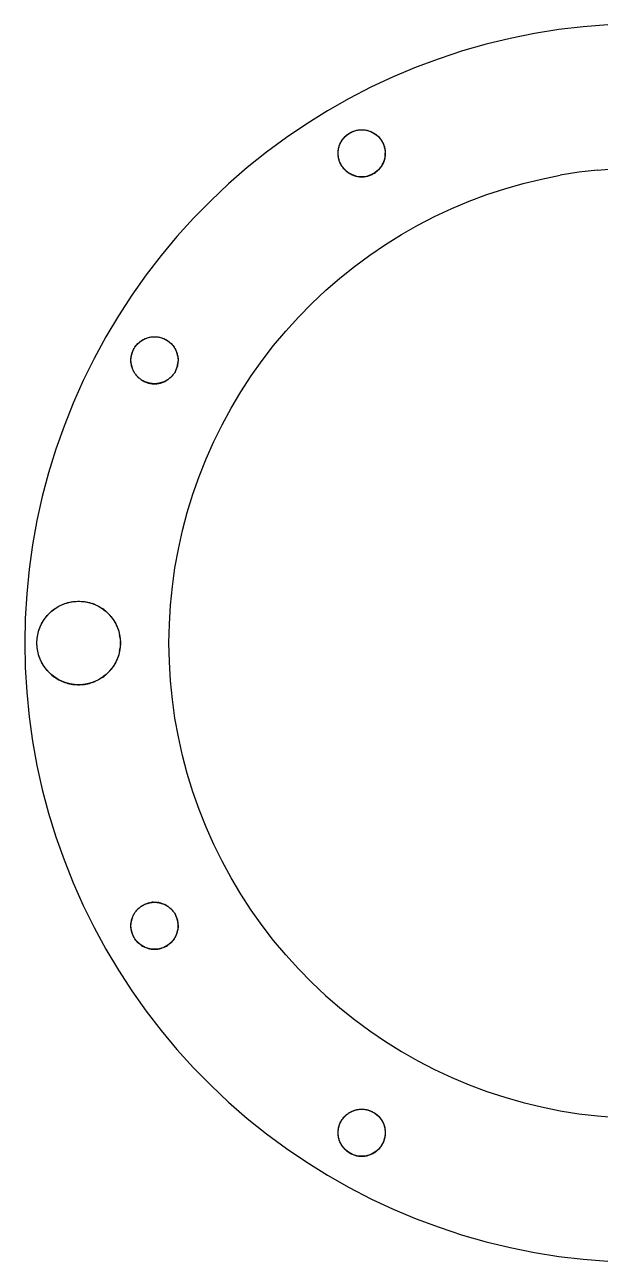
# Model space of a CAD drawing. Header units: millimetres. Extents: x -65 to 206, y -204 to 46.
# Drawn here: x -46 to -3.3, y -45.9 to 45.9 of the extents above; entities that cross this region are included whole.
import ezdxf

# ---------------------------------------------------------------- set-up
doc = ezdxf.new("R2010")
doc.units = ezdxf.units.MM
doc.layers.add('TOP_XY', color=7, linetype='Continuous')

msp = doc.modelspace()

# ---------------------------------------------------------------- linework, layer by layer
for centre, radius in [((-21, 36.373), 1.75), ((-36.373, 21), 1.75), ((-42, 0), 3.1), ((-36.373, -21), 1.75), ((-21, -36.373), 1.75)]:
    msp.add_circle(centre, radius)
at = {"layer": 'TOP_XY'}
for p, q in [((-2.742, 45.918), (-4.566, 45.773)), ((-8.188, 45.265), (-9.981, 44.904)), ((-6.382, 45.555), (-8.188, 45.265)), ((-4.566, 45.773), (-6.382, 45.555)), ((-11.758, 44.472), (-13.517, 43.969)), ((-9.981, 44.904), (-11.758, 44.472)), ((-15.254, 43.397), (-16.968, 42.756)), ((-13.517, 43.969), (-15.254, 43.397)), ((-16.968, 42.756), (-18.654, 42.048)), ((-18.654, 42.048), (-20.311, 41.273)), ((-21.936, 40.433), (-23.526, 39.529)), ((-20.311, 41.273), (-21.936, 40.433)), ((-23.526, 39.529), (-25.079, 38.562)), ((-25.079, 38.562), (-26.592, 37.535)), ((-22.225, 37.623), (-22.174, 37.67)), ((-22.174, 37.67), (-22.122, 37.716)), ((-22.122, 37.716), (-22.068, 37.76)), ((-22.068, 37.76), (-22.012, 37.801)), ((-22.012, 37.801), (-21.954, 37.84)), ((-21.954, 37.84), (-21.895, 37.877)), ((-21.895, 37.877), (-21.835, 37.911)), ((-21.835, 37.911), (-21.773, 37.943)), ((-21.773, 37.943), (-21.71, 37.973)), ((-21.71, 37.973), (-21.646, 38)), ((-21.646, 38), (-21.58, 38.024)), ((-21.58, 38.024), (-21.514, 38.046)), ((-21.514, 38.046), (-21.447, 38.065)), ((-21.447, 38.065), (-21.38, 38.081)), ((-21.38, 38.081), (-21.311, 38.095)), ((-21.311, 38.095), (-21.243, 38.106)), ((-21.243, 38.106), (-21.174, 38.114)), ((-21.174, 38.114), (-21.104, 38.12)), ((-21.104, 38.12), (-21.035, 38.123)), ((-21.035, 38.123), (-20.965, 38.123)), ((-20.965, 38.123), (-20.896, 38.12)), ((-20.896, 38.12), (-20.826, 38.114)), ((-20.826, 38.114), (-20.757, 38.106)), ((-20.757, 38.106), (-20.689, 38.095)), ((-20.689, 38.095), (-20.62, 38.081)), ((-20.62, 38.081), (-20.553, 38.065)), ((-20.553, 38.065), (-20.486, 38.046)), ((-20.486, 38.046), (-20.42, 38.024)), ((-20.42, 38.024), (-20.354, 38)), ((-20.354, 38), (-20.29, 37.973)), ((-20.29, 37.973), (-20.227, 37.943)), ((-20.227, 37.943), (-20.165, 37.911)), ((-20.165, 37.911), (-20.105, 37.877)), ((-20.105, 37.877), (-20.046, 37.84)), ((-20.046, 37.84), (-19.988, 37.801)), ((-19.988, 37.801), (-19.932, 37.76)), ((-19.932, 37.76), (-19.878, 37.716)), ((-19.878, 37.716), (-19.826, 37.67)), ((-19.826, 37.67), (-19.775, 37.623)), ((-26.592, 37.535), (-28.063, 36.448)), ((-22.716, 36.719), (-22.7, 36.787)), ((-22.7, 36.787), (-22.683, 36.854)), ((-22.683, 36.854), (-22.662, 36.92)), ((-22.662, 36.92), (-22.639, 36.986)), ((-22.639, 36.986), (-22.613, 37.051)), ((-22.613, 37.051), (-22.585, 37.114)), ((-22.585, 37.114), (-22.554, 37.177)), ((-22.554, 37.177), (-22.521, 37.238)), ((-22.521, 37.238), (-22.486, 37.298)), ((-22.486, 37.298), (-22.448, 37.356)), ((-22.448, 37.356), (-22.408, 37.413)), ((-22.408, 37.413), (-22.365, 37.468)), ((-22.365, 37.468), (-22.32, 37.521)), ((-22.32, 37.521), (-22.274, 37.573)), ((-22.274, 37.573), (-22.225, 37.623)), ((-19.775, 37.623), (-19.726, 37.573)), ((-19.726, 37.573), (-19.68, 37.521)), ((-19.68, 37.521), (-19.635, 37.468)), ((-19.635, 37.468), (-19.592, 37.413)), ((-19.592, 37.413), (-19.552, 37.356)), ((-19.552, 37.356), (-19.514, 37.298)), ((-19.514, 37.298), (-19.479, 37.238)), ((-19.479, 37.238), (-19.446, 37.177)), ((-19.446, 37.177), (-19.415, 37.114)), ((-19.415, 37.114), (-19.387, 37.051)), ((-19.361, 36.986), (-19.387, 37.051)), ((-19.338, 36.92), (-19.361, 36.986)), ((-19.338, 36.92), (-19.317, 36.854)), ((-19.3, 36.787), (-19.317, 36.854)), ((-19.284, 36.719), (-19.3, 36.787)), ((-28.063, 36.448), (-29.49, 35.303)), ((-22.75, 36.373), (-22.749, 36.443)), ((-22.749, 36.303), (-22.75, 36.373)), ((-22.749, 36.443), (-22.744, 36.512)), ((-22.744, 36.234), (-22.749, 36.303)), ((-22.744, 36.512), (-22.738, 36.581)), ((-22.738, 36.165), (-22.744, 36.234)), ((-22.738, 36.581), (-22.728, 36.65)), ((-22.728, 36.096), (-22.738, 36.165)), ((-22.728, 36.65), (-22.716, 36.719)), ((-22.716, 36.027), (-22.728, 36.096)), ((-22.7, 35.959), (-22.716, 36.027)), ((-22.683, 35.892), (-22.7, 35.959)), ((-22.662, 35.826), (-22.683, 35.892)), ((-22.639, 35.76), (-22.662, 35.826)), ((-19.361, 35.76), (-19.338, 35.826)), ((-19.338, 35.826), (-19.317, 35.892)), ((-19.3, 35.959), (-19.317, 35.892)), ((-19.284, 36.027), (-19.3, 35.959)), ((-19.284, 36.719), (-19.272, 36.65)), ((-19.272, 36.096), (-19.284, 36.027)), ((-19.272, 36.65), (-19.262, 36.581)), ((-19.262, 36.165), (-19.272, 36.096)), ((-19.262, 36.581), (-19.256, 36.512)), ((-19.256, 36.234), (-19.262, 36.165)), ((-19.256, 36.512), (-19.251, 36.443)), ((-19.256, 36.234), (-19.251, 36.303)), ((-19.251, 36.443), (-19.25, 36.373)), ((-19.251, 36.303), (-19.25, 36.373)), ((-29.49, 35.303), (-30.871, 34.103)), ((-22.613, 35.695), (-22.639, 35.76)), ((-22.585, 35.632), (-22.613, 35.695)), ((-22.554, 35.569), (-22.585, 35.632)), ((-22.521, 35.508), (-22.554, 35.569)), ((-22.486, 35.448), (-22.521, 35.508)), ((-22.448, 35.39), (-22.486, 35.448)), ((-22.408, 35.333), (-22.448, 35.39)), ((-22.365, 35.278), (-22.408, 35.333)), ((-22.32, 35.225), (-22.365, 35.278)), ((-22.274, 35.173), (-22.32, 35.225)), ((-22.225, 35.123), (-22.274, 35.173)), ((-22.225, 35.123), (-22.174, 35.076)), ((-22.174, 35.076), (-22.122, 35.03)), ((-22.122, 35.03), (-22.068, 34.986)), ((-22.068, 34.986), (-22.012, 34.945)), ((-22.012, 34.945), (-21.954, 34.906)), ((-21.954, 34.906), (-21.895, 34.869)), ((-20.105, 34.869), (-20.046, 34.906)), ((-20.046, 34.906), (-19.988, 34.945)), ((-19.988, 34.945), (-19.932, 34.986)), ((-19.932, 34.986), (-19.878, 35.03)), ((-19.878, 35.03), (-19.826, 35.076)), ((-19.826, 35.076), (-19.775, 35.123)), ((-19.775, 35.123), (-19.726, 35.173)), ((-19.726, 35.173), (-19.68, 35.225)), ((-19.68, 35.225), (-19.635, 35.278)), ((-19.635, 35.278), (-19.592, 35.333)), ((-19.592, 35.333), (-19.552, 35.39)), ((-19.514, 35.448), (-19.552, 35.39)), ((-19.514, 35.448), (-19.479, 35.508)), ((-19.479, 35.508), (-19.446, 35.569)), ((-19.446, 35.569), (-19.415, 35.632)), ((-19.415, 35.632), (-19.387, 35.695)), ((-19.387, 35.695), (-19.361, 35.76)), ((-4.897, 34.959), (-6.283, 34.736)), ((-3.504, 35.126), (-4.897, 34.959)), ((-3.504, 35.126), (-2.104, 35.237)), ((-30.871, 34.103), (-32.202, 32.849)), ((-21.895, 34.869), (-21.835, 34.835)), ((-21.835, 34.835), (-21.773, 34.803)), ((-21.773, 34.803), (-21.71, 34.773)), ((-21.71, 34.773), (-21.646, 34.746)), ((-21.646, 34.746), (-21.58, 34.722)), ((-21.58, 34.722), (-21.514, 34.7)), ((-21.514, 34.7), (-21.447, 34.681)), ((-21.447, 34.681), (-21.38, 34.665)), ((-21.38, 34.665), (-21.311, 34.651)), ((-21.311, 34.651), (-21.243, 34.64)), ((-21.243, 34.64), (-21.174, 34.632)), ((-21.174, 34.632), (-21.104, 34.626)), ((-21.104, 34.626), (-21.035, 34.623)), ((-21.035, 34.623), (-20.965, 34.623)), ((-20.965, 34.623), (-20.896, 34.626)), ((-20.896, 34.626), (-20.826, 34.632)), ((-20.826, 34.632), (-20.757, 34.64)), ((-20.757, 34.64), (-20.689, 34.651)), ((-20.689, 34.651), (-20.62, 34.665)), ((-20.62, 34.665), (-20.553, 34.681)), ((-20.553, 34.681), (-20.486, 34.7)), ((-20.486, 34.7), (-20.42, 34.722)), ((-20.42, 34.722), (-20.354, 34.746)), ((-20.354, 34.746), (-20.29, 34.773)), ((-20.29, 34.773), (-20.227, 34.803)), ((-20.227, 34.803), (-20.165, 34.835)), ((-20.165, 34.835), (-20.105, 34.869)), ((-10.373, 33.742), (-9.023, 34.127)), ((-9.023, 34.127), (-7.659, 34.459)), ((-7.659, 34.459), (-6.283, 34.736)), ((-13.021, 32.811), (-11.706, 33.302)), ((-11.706, 33.302), (-10.373, 33.742)), ((-32.202, 32.849), (-33.482, 31.542)), ((-15.587, 31.673), (-14.315, 32.267)), ((-14.315, 32.267), (-13.021, 32.811)), ((-33.482, 31.542), (-34.71, 30.186)), ((-16.833, 31.028), (-15.587, 31.673)), ((-19.245, 29.592), (-18.054, 30.334)), ((-18.054, 30.334), (-16.833, 31.028)), ((-34.71, 30.186), (-35.883, 28.783)), ((-20.407, 28.804), (-19.245, 29.592)), ((-35.883, 28.783), (-36.999, 27.333)), ((-21.536, 27.97), (-20.407, 28.804)), ((-22.631, 27.091), (-21.536, 27.97)), ((-36.999, 27.333), (-38.056, 25.841)), ((-23.69, 26.17), (-22.631, 27.091)), ((-38.056, 25.841), (-39.053, 24.307)), ((-24.711, 25.208), (-23.69, 26.17)), ((-25.694, 24.205), (-24.711, 25.208)), ((-39.053, 24.307), (-39.989, 22.735)), ((-26.636, 23.165), (-25.694, 24.205)), ((-27.536, 22.087), (-26.636, 23.165)), ((-39.989, 22.735), (-40.861, 21.128)), ((-37.781, 22.04), (-37.738, 22.095)), ((-37.738, 22.095), (-37.694, 22.148)), ((-37.694, 22.148), (-37.647, 22.2)), ((-37.647, 22.2), (-37.598, 22.25)), ((-37.598, 22.25), (-37.547, 22.297)), ((-37.547, 22.297), (-37.495, 22.343)), ((-37.495, 22.343), (-37.441, 22.387)), ((-37.441, 22.387), (-37.385, 22.428)), ((-37.385, 22.428), (-37.327, 22.467)), ((-37.327, 22.467), (-37.268, 22.504)), ((-37.268, 22.504), (-37.208, 22.538)), ((-37.208, 22.538), (-37.146, 22.57)), ((-37.146, 22.57), (-37.083, 22.6)), ((-37.083, 22.6), (-37.019, 22.627)), ((-37.019, 22.627), (-36.953, 22.651)), ((-36.953, 22.651), (-36.887, 22.673)), ((-36.887, 22.673), (-36.82, 22.692)), ((-36.82, 22.692), (-36.753, 22.708)), ((-36.753, 22.708), (-36.685, 22.722)), ((-36.685, 22.722), (-36.616, 22.733)), ((-36.616, 22.733), (-36.547, 22.741)), ((-36.547, 22.741), (-36.477, 22.747)), ((-36.477, 22.747), (-36.408, 22.75)), ((-36.408, 22.75), (-36.338, 22.75)), ((-36.338, 22.75), (-36.269, 22.747)), ((-36.269, 22.747), (-36.199, 22.741)), ((-36.199, 22.741), (-36.13, 22.733)), ((-36.13, 22.733), (-36.062, 22.722)), ((-36.062, 22.722), (-35.993, 22.708)), ((-35.993, 22.708), (-35.926, 22.692)), ((-35.926, 22.692), (-35.859, 22.673)), ((-35.859, 22.673), (-35.793, 22.651)), ((-35.793, 22.651), (-35.728, 22.627)), ((-35.728, 22.627), (-35.663, 22.6)), ((-35.663, 22.6), (-35.6, 22.57)), ((-35.6, 22.57), (-35.539, 22.538)), ((-35.539, 22.538), (-35.478, 22.504)), ((-35.478, 22.504), (-35.419, 22.467)), ((-35.419, 22.467), (-35.361, 22.428)), ((-35.361, 22.428), (-35.305, 22.387)), ((-35.305, 22.387), (-35.251, 22.343)), ((-35.251, 22.343), (-35.199, 22.297)), ((-35.199, 22.297), (-35.148, 22.25)), ((-35.148, 22.25), (-35.099, 22.2)), ((-35.099, 22.2), (-35.053, 22.148)), ((-35.053, 22.148), (-35.008, 22.095)), ((-35.008, 22.095), (-34.966, 22.04)), ((-28.392, 20.975), (-27.536, 22.087)), ((-40.861, 21.128), (-41.669, 19.486)), ((-38.122, 21.07), (-38.118, 21.139)), ((-38.118, 21.139), (-38.111, 21.208)), ((-38.111, 21.208), (-38.101, 21.277)), ((-38.101, 21.277), (-38.089, 21.346)), ((-38.089, 21.346), (-38.073, 21.414)), ((-38.073, 21.414), (-38.056, 21.481)), ((-38.056, 21.481), (-38.035, 21.547)), ((-38.035, 21.547), (-38.012, 21.613)), ((-38.012, 21.613), (-37.987, 21.678)), ((-37.987, 21.678), (-37.958, 21.741)), ((-37.958, 21.741), (-37.928, 21.804)), ((-37.928, 21.804), (-37.894, 21.865)), ((-37.894, 21.865), (-37.859, 21.925)), ((-37.859, 21.925), (-37.821, 21.983)), ((-37.821, 21.983), (-37.781, 22.04)), ((-34.966, 22.04), (-34.925, 21.983)), ((-34.887, 21.925), (-34.925, 21.983)), ((-34.852, 21.865), (-34.887, 21.925)), ((-34.852, 21.865), (-34.819, 21.804)), ((-34.819, 21.804), (-34.788, 21.741)), ((-34.788, 21.741), (-34.76, 21.678)), ((-34.76, 21.678), (-34.734, 21.613)), ((-34.734, 21.613), (-34.711, 21.547)), ((-34.711, 21.547), (-34.69, 21.481)), ((-34.673, 21.414), (-34.69, 21.481)), ((-34.658, 21.346), (-34.673, 21.414)), ((-34.658, 21.346), (-34.645, 21.277)), ((-34.645, 21.277), (-34.636, 21.208)), ((-34.636, 21.208), (-34.629, 21.139)), ((-34.629, 21.139), (-34.624, 21.07)), ((-38.123, 21), (-38.122, 21.07)), ((-38.122, 20.93), (-38.123, 21)), ((-38.118, 20.861), (-38.122, 20.93)), ((-38.111, 20.792), (-38.118, 20.861)), ((-38.101, 20.723), (-38.111, 20.792)), ((-38.089, 20.654), (-38.101, 20.723)), ((-38.073, 20.586), (-38.089, 20.654)), ((-38.056, 20.519), (-38.073, 20.586)), ((-38.035, 20.453), (-38.056, 20.519)), ((-38.012, 20.387), (-38.035, 20.453)), ((-37.987, 20.322), (-38.012, 20.387)), ((-37.958, 20.259), (-37.987, 20.322)), ((-37.928, 20.196), (-37.958, 20.259)), ((-34.788, 20.259), (-34.819, 20.196)), ((-34.788, 20.259), (-34.76, 20.322)), ((-34.76, 20.322), (-34.734, 20.387)), ((-34.711, 20.453), (-34.734, 20.387)), ((-34.69, 20.519), (-34.711, 20.453)), ((-34.673, 20.586), (-34.69, 20.519)), ((-34.658, 20.654), (-34.673, 20.586)), ((-34.658, 20.654), (-34.645, 20.723)), ((-34.645, 20.723), (-34.636, 20.792)), ((-34.636, 20.792), (-34.629, 20.861)), ((-34.629, 20.861), (-34.624, 20.93)), ((-34.624, 21.07), (-34.623, 21)), ((-34.623, 21), (-34.624, 20.93)), ((-29.204, 19.83), (-28.392, 20.975)), ((-41.669, 19.486), (-42.41, 17.814)), ((-37.894, 20.135), (-37.928, 20.196)), ((-37.859, 20.075), (-37.894, 20.135)), ((-37.821, 20.017), (-37.859, 20.075)), ((-37.781, 19.96), (-37.821, 20.017)), ((-37.738, 19.905), (-37.781, 19.96)), ((-37.694, 19.852), (-37.738, 19.905)), ((-37.647, 19.8), (-37.694, 19.852)), ((-37.647, 19.8), (-37.598, 19.75)), ((-37.598, 19.75), (-37.547, 19.703)), ((-37.547, 19.703), (-37.495, 19.657)), ((-37.495, 19.657), (-37.441, 19.613)), ((-37.441, 19.613), (-37.385, 19.572)), ((-37.385, 19.572), (-37.327, 19.533)), ((-37.327, 19.533), (-37.268, 19.496)), ((-37.268, 19.496), (-37.208, 19.462)), ((-37.208, 19.462), (-37.146, 19.43)), ((-37.146, 19.43), (-37.083, 19.4)), ((-37.083, 19.4), (-37.019, 19.373)), ((-37.019, 19.373), (-36.953, 19.349)), ((-36.953, 19.349), (-36.887, 19.327)), ((-36.887, 19.327), (-36.82, 19.308)), ((-36.82, 19.308), (-36.753, 19.292)), ((-36.753, 19.292), (-36.685, 19.278)), ((-36.062, 19.278), (-35.993, 19.292)), ((-35.993, 19.292), (-35.926, 19.308)), ((-35.926, 19.308), (-35.859, 19.327)), ((-35.859, 19.327), (-35.793, 19.349)), ((-35.793, 19.349), (-35.728, 19.373)), ((-35.728, 19.373), (-35.663, 19.4)), ((-35.663, 19.4), (-35.6, 19.43)), ((-35.6, 19.43), (-35.539, 19.462)), ((-35.539, 19.462), (-35.478, 19.496)), ((-35.419, 19.533), (-35.478, 19.496)), ((-35.361, 19.572), (-35.419, 19.533)), ((-35.305, 19.613), (-35.361, 19.572)), ((-35.251, 19.657), (-35.305, 19.613)), ((-35.199, 19.703), (-35.251, 19.657)), ((-35.148, 19.75), (-35.199, 19.703)), ((-35.148, 19.75), (-35.099, 19.8)), ((-35.099, 19.8), (-35.053, 19.852)), ((-35.008, 19.905), (-35.053, 19.852)), ((-34.966, 19.96), (-35.008, 19.905)), ((-34.925, 20.017), (-34.966, 19.96)), ((-34.887, 20.075), (-34.925, 20.017)), ((-34.852, 20.135), (-34.887, 20.075)), ((-34.819, 20.196), (-34.852, 20.135)), ((-29.969, 18.653), (-29.204, 19.83)), ((-36.685, 19.278), (-36.616, 19.267)), ((-36.616, 19.267), (-36.547, 19.259)), ((-36.547, 19.259), (-36.477, 19.253)), ((-36.477, 19.253), (-36.408, 19.25)), ((-36.408, 19.25), (-36.338, 19.25)), ((-36.338, 19.25), (-36.269, 19.253)), ((-36.269, 19.253), (-36.199, 19.259)), ((-36.199, 19.259), (-36.13, 19.267)), ((-36.13, 19.267), (-36.062, 19.278)), ((-30.687, 17.447), (-29.969, 18.653)), ((-42.41, 17.814), (-43.085, 16.114)), ((-31.356, 16.213), (-30.687, 17.447)), ((-43.085, 16.114), (-43.692, 14.389)), ((-31.976, 14.954), (-31.356, 16.213)), ((-32.545, 13.671), (-31.976, 14.954)), ((-43.692, 14.389), (-44.229, 12.64)), ((-33.063, 12.366), (-32.545, 13.671)), ((-44.229, 12.64), (-44.697, 10.872)), ((-33.529, 11.042), (-33.063, 12.366)), ((-33.941, 9.7), (-33.529, 11.042)), ((-44.697, 10.872), (-45.094, 9.086)), ((-34.3, 8.343), (-33.941, 9.7)), ((-45.094, 9.086), (-45.419, 7.286)), ((-34.604, 6.973), (-34.3, 8.343)), ((-45.419, 7.286), (-45.673, 5.475)), ((-34.854, 5.591), (-34.604, 6.973)), ((-35.049, 4.201), (-34.854, 5.591)), ((-45.673, 5.475), (-45.855, 3.655)), ((-35.188, 2.805), (-35.049, 4.201)), ((-45.855, 3.655), (-45.964, 1.829)), ((-43.478, 2.725), (-43.369, 2.781)), ((-43.369, 2.781), (-43.257, 2.834)), ((-43.257, 2.834), (-43.143, 2.881)), ((-43.143, 2.881), (-43.028, 2.925)), ((-43.028, 2.925), (-42.911, 2.963)), ((-42.911, 2.963), (-42.792, 2.997)), ((-42.792, 2.997), (-42.673, 3.026)), ((-42.673, 3.026), (-42.552, 3.05)), ((-42.552, 3.05), (-42.43, 3.07)), ((-42.43, 3.07), (-42.308, 3.085)), ((-42.308, 3.085), (-42.185, 3.094)), ((-42.185, 3.094), (-42.062, 3.099)), ((-42.062, 3.099), (-41.938, 3.099)), ((-41.938, 3.099), (-41.815, 3.094)), ((-41.815, 3.094), (-41.692, 3.085)), ((-41.692, 3.085), (-41.57, 3.07)), ((-41.57, 3.07), (-41.448, 3.05)), ((-41.448, 3.05), (-41.327, 3.026)), ((-41.327, 3.026), (-41.208, 2.997)), ((-41.208, 2.997), (-41.089, 2.963)), ((-41.089, 2.963), (-40.972, 2.925)), ((-40.857, 2.881), (-40.972, 2.925)), ((-40.743, 2.834), (-40.857, 2.881)), ((-40.743, 2.834), (-40.631, 2.781)), ((-40.631, 2.781), (-40.522, 2.725)), ((-35.272, 1.403), (-35.188, 2.805)), ((-44.565, 1.741), (-44.493, 1.842)), ((-44.493, 1.842), (-44.418, 1.94)), ((-44.418, 1.94), (-44.339, 2.034)), ((-44.339, 2.034), (-44.256, 2.126)), ((-44.256, 2.126), (-44.17, 2.214)), ((-44.17, 2.214), (-44.08, 2.298)), ((-44.08, 2.298), (-43.987, 2.379)), ((-43.987, 2.379), (-43.891, 2.456)), ((-43.891, 2.456), (-43.792, 2.53)), ((-43.792, 2.53), (-43.69, 2.599)), ((-43.69, 2.599), (-43.585, 2.664)), ((-43.585, 2.664), (-43.478, 2.725)), ((-40.522, 2.725), (-40.415, 2.664)), ((-40.415, 2.664), (-40.31, 2.599)), ((-40.208, 2.53), (-40.31, 2.599)), ((-40.109, 2.456), (-40.208, 2.53)), ((-40.109, 2.456), (-40.013, 2.379)), ((-40.013, 2.379), (-39.92, 2.298)), ((-39.92, 2.298), (-39.83, 2.214)), ((-39.83, 2.214), (-39.744, 2.126)), ((-39.661, 2.034), (-39.744, 2.126)), ((-39.582, 1.94), (-39.661, 2.034)), ((-39.582, 1.94), (-39.507, 1.842)), ((-39.507, 1.842), (-39.435, 1.741)), ((-45.964, 1.829), (-46, 0)), ((-44.981, 0.852), (-44.944, 0.97)), ((-44.944, 0.97), (-44.904, 1.086)), ((-44.904, 1.086), (-44.858, 1.201)), ((-44.858, 1.201), (-44.808, 1.313)), ((-44.808, 1.313), (-44.754, 1.424)), ((-44.754, 1.424), (-44.695, 1.532)), ((-44.695, 1.532), (-44.632, 1.638)), ((-44.632, 1.638), (-44.565, 1.741)), ((-39.435, 1.741), (-39.368, 1.638)), ((-39.368, 1.638), (-39.305, 1.532)), ((-39.305, 1.532), (-39.246, 1.424)), ((-39.192, 1.313), (-39.246, 1.424)), ((-39.142, 1.201), (-39.192, 1.313)), ((-39.142, 1.201), (-39.096, 1.086)), ((-39.096, 1.086), (-39.056, 0.97)), ((-39.056, 0.97), (-39.019, 0.852)), ((-35.3, 0), (-35.272, 1.403)), ((-45.1, 0), (-45.098, 0.123)), ((-45.098, -0.123), (-45.1, 0)), ((-45.098, 0.123), (-45.09, 0.246)), ((-45.09, 0.246), (-45.078, 0.369)), ((-45.078, 0.369), (-45.061, 0.491)), ((-45.061, 0.491), (-45.039, 0.612)), ((-45.039, 0.612), (-45.012, 0.733)), ((-45.012, 0.733), (-44.981, 0.852)), ((-39.019, 0.852), (-38.988, 0.733)), ((-38.988, 0.733), (-38.961, 0.612)), ((-38.939, 0.491), (-38.961, 0.612)), ((-38.922, 0.369), (-38.939, 0.491)), ((-38.922, 0.369), (-38.91, 0.246)), ((-38.91, 0.246), (-38.902, 0.123)), ((-38.9, 0), (-38.902, 0.123)), ((-38.902, -0.123), (-38.9, 0)), ((-46, 0), (-45.964, -1.829)), ((-45.09, -0.246), (-45.098, -0.123)), ((-45.078, -0.369), (-45.09, -0.246)), ((-45.061, -0.491), (-45.078, -0.369)), ((-45.039, -0.612), (-45.061, -0.491)), ((-45.012, -0.733), (-45.039, -0.612)), ((-44.981, -0.852), (-45.012, -0.733)), ((-44.944, -0.97), (-44.981, -0.852)), ((-39.019, -0.852), (-39.056, -0.97)), ((-38.988, -0.733), (-39.019, -0.852)), ((-38.961, -0.612), (-38.988, -0.733)), ((-38.961, -0.612), (-38.939, -0.491)), ((-38.939, -0.491), (-38.922, -0.369)), ((-38.91, -0.246), (-38.922, -0.369)), ((-38.902, -0.123), (-38.91, -0.246)), ((-35.272, -1.403), (-35.3, 0)), ((-45.964, -1.829), (-45.855, -3.655)), ((-44.904, -1.086), (-44.944, -0.97)), ((-44.858, -1.201), (-44.904, -1.086)), ((-44.808, -1.313), (-44.858, -1.201)), ((-44.754, -1.424), (-44.808, -1.313)), ((-44.695, -1.532), (-44.754, -1.424)), ((-44.632, -1.638), (-44.695, -1.532)), ((-44.565, -1.741), (-44.632, -1.638)), ((-44.493, -1.842), (-44.565, -1.741)), ((-39.435, -1.741), (-39.507, -1.842)), ((-39.368, -1.638), (-39.435, -1.741)), ((-39.305, -1.532), (-39.368, -1.638)), ((-39.246, -1.424), (-39.305, -1.532)), ((-39.246, -1.424), (-39.192, -1.313)), ((-39.192, -1.313), (-39.142, -1.201)), ((-39.096, -1.086), (-39.142, -1.201)), ((-39.056, -0.97), (-39.096, -1.086)), ((-35.188, -2.805), (-35.272, -1.403)), ((-44.418, -1.94), (-44.493, -1.842)), ((-44.339, -2.034), (-44.418, -1.94)), ((-44.256, -2.126), (-44.339, -2.034)), ((-44.256, -2.126), (-44.17, -2.214)), ((-44.17, -2.214), (-44.08, -2.298)), ((-44.08, -2.298), (-43.987, -2.379)), ((-43.987, -2.379), (-43.891, -2.456)), ((-43.891, -2.456), (-43.792, -2.53)), ((-43.792, -2.53), (-43.69, -2.599)), ((-43.69, -2.599), (-43.585, -2.664)), ((-43.585, -2.664), (-43.478, -2.725)), ((-43.478, -2.725), (-43.369, -2.781)), ((-40.522, -2.725), (-40.631, -2.781)), ((-40.415, -2.664), (-40.522, -2.725)), ((-40.31, -2.599), (-40.415, -2.664)), ((-40.31, -2.599), (-40.208, -2.53)), ((-40.208, -2.53), (-40.109, -2.456)), ((-40.013, -2.379), (-40.109, -2.456)), ((-39.92, -2.298), (-40.013, -2.379)), ((-39.83, -2.214), (-39.92, -2.298)), ((-39.744, -2.126), (-39.83, -2.214)), ((-39.744, -2.126), (-39.661, -2.034)), ((-39.661, -2.034), (-39.582, -1.94)), ((-39.507, -1.842), (-39.582, -1.94)), ((-45.855, -3.655), (-45.673, -5.475)), ((-43.369, -2.781), (-43.257, -2.834)), ((-43.257, -2.834), (-43.143, -2.881)), ((-43.143, -2.881), (-43.028, -2.925)), ((-43.028, -2.925), (-42.911, -2.963)), ((-42.911, -2.963), (-42.792, -2.997)), ((-42.792, -2.997), (-42.673, -3.026)), ((-42.673, -3.026), (-42.552, -3.05)), ((-42.552, -3.05), (-42.43, -3.07)), ((-42.43, -3.07), (-42.308, -3.085)), ((-42.308, -3.085), (-42.185, -3.094)), ((-42.185, -3.094), (-42.062, -3.099)), ((-42.062, -3.099), (-41.938, -3.099)), ((-41.938, -3.099), (-41.815, -3.094)), ((-41.815, -3.094), (-41.692, -3.085)), ((-41.692, -3.085), (-41.57, -3.07)), ((-41.57, -3.07), (-41.448, -3.05)), ((-41.448, -3.05), (-41.327, -3.026)), ((-41.327, -3.026), (-41.208, -2.997)), ((-41.208, -2.997), (-41.089, -2.963)), ((-40.972, -2.925), (-41.089, -2.963)), ((-40.972, -2.925), (-40.857, -2.881)), ((-40.857, -2.881), (-40.743, -2.834)), ((-40.631, -2.781), (-40.743, -2.834)), ((-35.049, -4.201), (-35.188, -2.805)), ((-34.854, -5.591), (-35.049, -4.201)), ((-45.673, -5.475), (-45.419, -7.286)), ((-34.604, -6.973), (-34.854, -5.591)), ((-45.419, -7.286), (-45.094, -9.086)), ((-34.3, -8.343), (-34.604, -6.973)), ((-45.094, -9.086), (-44.697, -10.872)), ((-33.941, -9.7), (-34.3, -8.343)), ((-33.529, -11.042), (-33.941, -9.7)), ((-44.697, -10.872), (-44.229, -12.64)), ((-33.063, -12.366), (-33.529, -11.042)), ((-44.229, -12.64), (-43.692, -14.389)), ((-32.545, -13.671), (-33.063, -12.366)), ((-31.976, -14.954), (-32.545, -13.671)), ((-43.692, -14.389), (-43.085, -16.114)), ((-31.356, -16.213), (-31.976, -14.954)), ((-43.085, -16.114), (-42.41, -17.814)), ((-30.687, -17.447), (-31.356, -16.213)), ((-29.969, -18.653), (-30.687, -17.447)), ((-42.41, -17.814), (-41.669, -19.486)), ((-36.753, -19.292), (-36.685, -19.278)), ((-36.685, -19.278), (-36.616, -19.267)), ((-36.547, -19.259), (-36.616, -19.267)), ((-36.477, -19.253), (-36.547, -19.259)), ((-36.477, -19.253), (-36.408, -19.25)), ((-36.408, -19.25), (-36.338, -19.25)), ((-36.338, -19.25), (-36.269, -19.253)), ((-36.269, -19.253), (-36.199, -19.259)), ((-36.199, -19.259), (-36.13, -19.267)), ((-36.062, -19.278), (-36.13, -19.267)), ((-35.993, -19.292), (-36.062, -19.278)), ((-29.204, -19.83), (-29.969, -18.653)), ((-41.669, -19.486), (-40.861, -21.128)), ((-37.958, -20.259), (-37.928, -20.196)), ((-37.928, -20.196), (-37.894, -20.135)), ((-37.894, -20.135), (-37.859, -20.075)), ((-37.859, -20.075), (-37.821, -20.017)), ((-37.821, -20.017), (-37.781, -19.96)), ((-37.781, -19.96), (-37.738, -19.905)), ((-37.738, -19.905), (-37.694, -19.852)), ((-37.694, -19.852), (-37.647, -19.8)), ((-37.647, -19.8), (-37.598, -19.75)), ((-37.598, -19.75), (-37.547, -19.703)), ((-37.547, -19.703), (-37.495, -19.657)), ((-37.495, -19.657), (-37.441, -19.613)), ((-37.441, -19.613), (-37.385, -19.572)), ((-37.385, -19.572), (-37.327, -19.533)), ((-37.327, -19.533), (-37.268, -19.496)), ((-37.268, -19.496), (-37.208, -19.462)), ((-37.208, -19.462), (-37.146, -19.43)), ((-37.146, -19.43), (-37.083, -19.4)), ((-37.083, -19.4), (-37.019, -19.373)), ((-37.019, -19.373), (-36.953, -19.349)), ((-36.953, -19.349), (-36.887, -19.327)), ((-36.887, -19.327), (-36.82, -19.308)), ((-36.82, -19.308), (-36.753, -19.292)), ((-35.993, -19.292), (-35.926, -19.308)), ((-35.926, -19.308), (-35.859, -19.327)), ((-35.859, -19.327), (-35.793, -19.349)), ((-35.793, -19.349), (-35.728, -19.373)), ((-35.728, -19.373), (-35.663, -19.4)), ((-35.663, -19.4), (-35.6, -19.43)), ((-35.539, -19.462), (-35.6, -19.43)), ((-35.478, -19.496), (-35.539, -19.462)), ((-35.478, -19.496), (-35.419, -19.533)), ((-35.419, -19.533), (-35.361, -19.572)), ((-35.361, -19.572), (-35.305, -19.613)), ((-35.305, -19.613), (-35.251, -19.657)), ((-35.251, -19.657), (-35.199, -19.703)), ((-35.199, -19.703), (-35.148, -19.75)), ((-35.099, -19.8), (-35.148, -19.75)), ((-35.053, -19.852), (-35.099, -19.8)), ((-35.053, -19.852), (-35.008, -19.905)), ((-35.008, -19.905), (-34.966, -19.96)), ((-34.966, -19.96), (-34.925, -20.017)), ((-34.925, -20.017), (-34.887, -20.075)), ((-34.887, -20.075), (-34.852, -20.135)), ((-34.852, -20.135), (-34.819, -20.196)), ((-34.819, -20.196), (-34.788, -20.259)), ((-28.392, -20.975), (-29.204, -19.83)), ((-38.123, -21), (-38.122, -20.93)), ((-38.122, -21.07), (-38.123, -21)), ((-38.122, -20.93), (-38.118, -20.861)), ((-38.118, -21.139), (-38.122, -21.07)), ((-38.118, -20.861), (-38.111, -20.792)), ((-38.111, -20.792), (-38.101, -20.723)), ((-38.101, -20.723), (-38.089, -20.654)), ((-38.089, -20.654), (-38.073, -20.586)), ((-38.073, -20.586), (-38.056, -20.519)), ((-38.056, -20.519), (-38.035, -20.453)), ((-38.035, -20.453), (-38.012, -20.387)), ((-38.012, -20.387), (-37.987, -20.322)), ((-37.987, -20.322), (-37.958, -20.259)), ((-34.76, -20.322), (-34.788, -20.259)), ((-34.734, -20.387), (-34.76, -20.322)), ((-34.734, -20.387), (-34.711, -20.453)), ((-34.711, -20.453), (-34.69, -20.519)), ((-34.69, -20.519), (-34.673, -20.586)), ((-34.673, -20.586), (-34.658, -20.654)), ((-34.658, -20.654), (-34.645, -20.723)), ((-34.645, -20.723), (-34.636, -20.792)), ((-34.629, -20.861), (-34.636, -20.792)), ((-34.624, -20.93), (-34.629, -20.861)), ((-34.624, -21.07), (-34.629, -21.139)), ((-34.623, -21), (-34.624, -20.93)), ((-34.624, -21.07), (-34.623, -21)), ((-27.536, -22.087), (-28.392, -20.975)), ((-40.861, -21.128), (-39.989, -22.735)), ((-38.111, -21.208), (-38.118, -21.139)), ((-38.101, -21.277), (-38.111, -21.208)), ((-38.089, -21.346), (-38.101, -21.277)), ((-38.073, -21.414), (-38.089, -21.346)), ((-38.056, -21.481), (-38.073, -21.414)), ((-38.035, -21.547), (-38.056, -21.481)), ((-38.012, -21.613), (-38.035, -21.547)), ((-37.987, -21.678), (-38.012, -21.613)), ((-37.958, -21.741), (-37.987, -21.678)), ((-37.928, -21.804), (-37.958, -21.741)), ((-37.894, -21.865), (-37.928, -21.804)), ((-37.859, -21.925), (-37.894, -21.865)), ((-37.821, -21.983), (-37.859, -21.925)), ((-37.781, -22.04), (-37.821, -21.983)), ((-37.738, -22.095), (-37.781, -22.04)), ((-34.966, -22.04), (-35.008, -22.095)), ((-34.925, -21.983), (-34.966, -22.04)), ((-34.925, -21.983), (-34.887, -21.925)), ((-34.887, -21.925), (-34.852, -21.865)), ((-34.819, -21.804), (-34.852, -21.865)), ((-34.788, -21.741), (-34.819, -21.804)), ((-34.76, -21.678), (-34.788, -21.741)), ((-34.734, -21.613), (-34.76, -21.678)), ((-34.711, -21.547), (-34.734, -21.613)), ((-34.69, -21.481), (-34.711, -21.547)), ((-34.69, -21.481), (-34.673, -21.414)), ((-34.673, -21.414), (-34.658, -21.346)), ((-34.645, -21.277), (-34.658, -21.346)), ((-34.636, -21.208), (-34.645, -21.277)), ((-34.629, -21.139), (-34.636, -21.208)), ((-39.989, -22.735), (-39.053, -24.307)), ((-37.694, -22.148), (-37.738, -22.095)), ((-37.647, -22.2), (-37.694, -22.148)), ((-37.647, -22.2), (-37.598, -22.25)), ((-37.598, -22.25), (-37.547, -22.297)), ((-37.547, -22.297), (-37.495, -22.343)), ((-37.495, -22.343), (-37.441, -22.387)), ((-37.441, -22.387), (-37.385, -22.428)), ((-37.385, -22.428), (-37.327, -22.467)), ((-37.327, -22.467), (-37.268, -22.504)), ((-37.268, -22.504), (-37.208, -22.538)), ((-37.208, -22.538), (-37.146, -22.57)), ((-37.146, -22.57), (-37.083, -22.6)), ((-37.083, -22.6), (-37.019, -22.627)), ((-37.019, -22.627), (-36.953, -22.651)), ((-36.953, -22.651), (-36.887, -22.673)), ((-36.887, -22.673), (-36.82, -22.692)), ((-36.82, -22.692), (-36.753, -22.708)), ((-36.753, -22.708), (-36.685, -22.722)), ((-36.685, -22.722), (-36.616, -22.733)), ((-36.616, -22.733), (-36.547, -22.741)), ((-36.547, -22.741), (-36.477, -22.747)), ((-36.477, -22.747), (-36.408, -22.75)), ((-36.408, -22.75), (-36.338, -22.75)), ((-36.338, -22.75), (-36.269, -22.747)), ((-36.269, -22.747), (-36.199, -22.741)), ((-36.199, -22.741), (-36.13, -22.733)), ((-36.13, -22.733), (-36.062, -22.722)), ((-36.062, -22.722), (-35.993, -22.708)), ((-35.993, -22.708), (-35.926, -22.692)), ((-35.926, -22.692), (-35.859, -22.673)), ((-35.859, -22.673), (-35.793, -22.651)), ((-35.793, -22.651), (-35.728, -22.627)), ((-35.728, -22.627), (-35.663, -22.6)), ((-35.663, -22.6), (-35.6, -22.57)), ((-35.6, -22.57), (-35.539, -22.538)), ((-35.539, -22.538), (-35.478, -22.504)), ((-35.478, -22.504), (-35.419, -22.467)), ((-35.419, -22.467), (-35.361, -22.428)), ((-35.361, -22.428), (-35.305, -22.387)), ((-35.305, -22.387), (-35.251, -22.343)), ((-35.251, -22.343), (-35.199, -22.297)), ((-35.199, -22.297), (-35.148, -22.25)), ((-35.148, -22.25), (-35.099, -22.2)), ((-35.099, -22.2), (-35.053, -22.148)), ((-35.008, -22.095), (-35.053, -22.148)), ((-26.636, -23.165), (-27.536, -22.087)), ((-25.694, -24.205), (-26.636, -23.165)), ((-39.053, -24.307), (-38.056, -25.841)), ((-24.711, -25.208), (-25.694, -24.205)), ((-24.711, -25.208), (-23.69, -26.17)), ((-38.056, -25.841), (-36.999, -27.333)), ((-23.69, -26.17), (-22.631, -27.091)), ((-36.999, -27.333), (-35.883, -28.783)), ((-22.631, -27.091), (-21.536, -27.97)), ((-21.536, -27.97), (-20.407, -28.804)), ((-35.883, -28.783), (-34.71, -30.186)), ((-20.407, -28.804), (-19.245, -29.592)), ((-34.71, -30.186), (-33.482, -31.542)), ((-19.245, -29.592), (-18.054, -30.334)), ((-18.054, -30.334), (-16.833, -31.028)), ((-16.833, -31.028), (-15.587, -31.673)), ((-33.482, -31.542), (-32.202, -32.849)), ((-15.587, -31.673), (-14.315, -32.267)), ((-32.202, -32.849), (-30.871, -34.103)), ((-14.315, -32.267), (-13.021, -32.811)), ((-13.021, -32.811), (-11.706, -33.302)), ((-11.706, -33.302), (-10.373, -33.742)), ((-10.373, -33.742), (-9.023, -34.127)), ((-30.871, -34.103), (-29.49, -35.303)), ((-21.954, -34.906), (-21.895, -34.869)), ((-21.895, -34.869), (-21.835, -34.835)), ((-21.835, -34.835), (-21.773, -34.803)), ((-21.773, -34.803), (-21.71, -34.773)), ((-21.71, -34.773), (-21.646, -34.746)), ((-21.646, -34.746), (-21.58, -34.722)), ((-21.58, -34.722), (-21.514, -34.7)), ((-21.514, -34.7), (-21.447, -34.681)), ((-21.447, -34.681), (-21.38, -34.665)), ((-21.38, -34.665), (-21.311, -34.651)), ((-21.311, -34.651), (-21.243, -34.64)), ((-21.243, -34.64), (-21.174, -34.632)), ((-21.174, -34.632), (-21.104, -34.626)), ((-21.104, -34.626), (-21.035, -34.623)), ((-21.035, -34.623), (-20.965, -34.623)), ((-20.965, -34.623), (-20.896, -34.626)), ((-20.896, -34.626), (-20.826, -34.632)), ((-20.826, -34.632), (-20.757, -34.64)), ((-20.757, -34.64), (-20.689, -34.651)), ((-20.689, -34.651), (-20.62, -34.665)), ((-20.62, -34.665), (-20.553, -34.681)), ((-20.553, -34.681), (-20.486, -34.7)), ((-20.486, -34.7), (-20.42, -34.722)), ((-20.42, -34.722), (-20.354, -34.746)), ((-20.354, -34.746), (-20.29, -34.773)), ((-20.29, -34.773), (-20.227, -34.803)), ((-20.227, -34.803), (-20.165, -34.835)), ((-20.165, -34.835), (-20.105, -34.869)), ((-20.105, -34.869), (-20.046, -34.906)), ((-9.023, -34.127), (-7.659, -34.459)), ((-7.659, -34.459), (-6.283, -34.736)), ((-6.283, -34.736), (-4.897, -34.959)), ((-29.49, -35.303), (-28.063, -36.448)), ((-22.662, -35.826), (-22.639, -35.76)), ((-22.639, -35.76), (-22.613, -35.695)), ((-22.613, -35.695), (-22.585, -35.632)), ((-22.585, -35.632), (-22.554, -35.569)), ((-22.554, -35.569), (-22.521, -35.508)), ((-22.521, -35.508), (-22.486, -35.448)), ((-22.486, -35.448), (-22.448, -35.39)), ((-22.448, -35.39), (-22.408, -35.333)), ((-22.408, -35.333), (-22.365, -35.278)), ((-22.365, -35.278), (-22.32, -35.225)), ((-22.32, -35.225), (-22.274, -35.173)), ((-22.274, -35.173), (-22.225, -35.123)), ((-22.225, -35.123), (-22.174, -35.076)), ((-22.174, -35.076), (-22.122, -35.03)), ((-22.122, -35.03), (-22.068, -34.986)), ((-22.068, -34.986), (-22.012, -34.945)), ((-22.012, -34.945), (-21.954, -34.906)), ((-20.046, -34.906), (-19.988, -34.945)), ((-19.988, -34.945), (-19.932, -34.986)), ((-19.932, -34.986), (-19.878, -35.03)), ((-19.878, -35.03), (-19.826, -35.076)), ((-19.826, -35.076), (-19.775, -35.123)), ((-19.775, -35.123), (-19.726, -35.173)), ((-19.726, -35.173), (-19.68, -35.225)), ((-19.68, -35.225), (-19.635, -35.278)), ((-19.635, -35.278), (-19.592, -35.333)), ((-19.592, -35.333), (-19.552, -35.39)), ((-19.514, -35.448), (-19.552, -35.39)), ((-19.479, -35.508), (-19.514, -35.448)), ((-19.479, -35.508), (-19.446, -35.569)), ((-19.446, -35.569), (-19.415, -35.632)), ((-19.415, -35.632), (-19.387, -35.695)), ((-19.387, -35.695), (-19.361, -35.76)), ((-19.361, -35.76), (-19.338, -35.826)), ((-4.897, -34.959), (-3.504, -35.126)), ((-3.504, -35.126), (-2.104, -35.237)), ((-28.063, -36.448), (-26.592, -37.535)), ((-22.75, -36.373), (-22.749, -36.303)), ((-22.749, -36.443), (-22.75, -36.373)), ((-22.749, -36.303), (-22.744, -36.234)), ((-22.744, -36.512), (-22.749, -36.443)), ((-22.744, -36.234), (-22.738, -36.165)), ((-22.738, -36.581), (-22.744, -36.512)), ((-22.738, -36.165), (-22.728, -36.096)), ((-22.728, -36.65), (-22.738, -36.581)), ((-22.728, -36.096), (-22.716, -36.027)), ((-22.716, -36.719), (-22.728, -36.65)), ((-22.716, -36.027), (-22.7, -35.959)), ((-22.7, -36.787), (-22.716, -36.719)), ((-22.7, -35.959), (-22.683, -35.892)), ((-22.683, -35.892), (-22.662, -35.826)), ((-19.338, -35.826), (-19.317, -35.892)), ((-19.317, -35.892), (-19.3, -35.959)), ((-19.3, -35.959), (-19.284, -36.027)), ((-19.3, -36.787), (-19.284, -36.719)), ((-19.284, -36.027), (-19.272, -36.096)), ((-19.272, -36.65), (-19.284, -36.719)), ((-19.272, -36.096), (-19.262, -36.165)), ((-19.262, -36.581), (-19.272, -36.65)), ((-19.262, -36.165), (-19.256, -36.234)), ((-19.256, -36.512), (-19.262, -36.581)), ((-19.256, -36.234), (-19.251, -36.303)), ((-19.251, -36.443), (-19.256, -36.512)), ((-19.251, -36.303), (-19.25, -36.373)), ((-19.25, -36.373), (-19.251, -36.443)), ((-26.592, -37.535), (-25.079, -38.562)), ((-22.683, -36.854), (-22.7, -36.787)), ((-22.662, -36.92), (-22.683, -36.854)), ((-22.639, -36.986), (-22.662, -36.92)), ((-22.613, -37.051), (-22.639, -36.986)), ((-22.585, -37.114), (-22.613, -37.051)), ((-22.554, -37.177), (-22.585, -37.114)), ((-22.521, -37.238), (-22.554, -37.177)), ((-22.486, -37.298), (-22.521, -37.238)), ((-22.448, -37.356), (-22.486, -37.298)), ((-22.408, -37.413), (-22.448, -37.356)), ((-22.365, -37.468), (-22.408, -37.413)), ((-22.32, -37.521), (-22.365, -37.468)), ((-22.274, -37.573), (-22.32, -37.521)), ((-22.274, -37.573), (-22.225, -37.623)), ((-22.225, -37.623), (-22.174, -37.67)), ((-19.826, -37.67), (-19.775, -37.623)), ((-19.775, -37.623), (-19.726, -37.573)), ((-19.726, -37.573), (-19.68, -37.521)), ((-19.68, -37.521), (-19.635, -37.468)), ((-19.635, -37.468), (-19.592, -37.413)), ((-19.592, -37.413), (-19.552, -37.356)), ((-19.552, -37.356), (-19.514, -37.298)), ((-19.514, -37.298), (-19.479, -37.238)), ((-19.479, -37.238), (-19.446, -37.177)), ((-19.446, -37.177), (-19.415, -37.114)), ((-19.415, -37.114), (-19.387, -37.051)), ((-19.387, -37.051), (-19.361, -36.986)), ((-19.361, -36.986), (-19.338, -36.92)), ((-19.338, -36.92), (-19.317, -36.854)), ((-19.317, -36.854), (-19.3, -36.787)), ((-25.079, -38.562), (-23.526, -39.529)), ((-22.174, -37.67), (-22.122, -37.716)), ((-22.122, -37.716), (-22.068, -37.76)), ((-22.068, -37.76), (-22.012, -37.801)), ((-22.012, -37.801), (-21.954, -37.84)), ((-21.954, -37.84), (-21.895, -37.877)), ((-21.895, -37.877), (-21.835, -37.911)), ((-21.835, -37.911), (-21.773, -37.943)), ((-21.773, -37.943), (-21.71, -37.973)), ((-21.71, -37.973), (-21.646, -38)), ((-21.646, -38), (-21.58, -38.024)), ((-21.58, -38.024), (-21.514, -38.046)), ((-21.514, -38.046), (-21.447, -38.065)), ((-21.447, -38.065), (-21.38, -38.081)), ((-21.38, -38.081), (-21.311, -38.095)), ((-21.311, -38.095), (-21.243, -38.106)), ((-21.243, -38.106), (-21.174, -38.114)), ((-21.174, -38.114), (-21.104, -38.12)), ((-21.104, -38.12), (-21.035, -38.123)), ((-21.035, -38.123), (-20.965, -38.123)), ((-20.965, -38.123), (-20.896, -38.12)), ((-20.896, -38.12), (-20.826, -38.114)), ((-20.826, -38.114), (-20.757, -38.106)), ((-20.757, -38.106), (-20.689, -38.095)), ((-20.689, -38.095), (-20.62, -38.081)), ((-20.62, -38.081), (-20.553, -38.065)), ((-20.553, -38.065), (-20.486, -38.046)), ((-20.486, -38.046), (-20.42, -38.024)), ((-20.42, -38.024), (-20.354, -38)), ((-20.354, -38), (-20.29, -37.973)), ((-20.29, -37.973), (-20.227, -37.943)), ((-20.227, -37.943), (-20.165, -37.911)), ((-20.165, -37.911), (-20.105, -37.877)), ((-20.105, -37.877), (-20.046, -37.84)), ((-20.046, -37.84), (-19.988, -37.801)), ((-19.988, -37.801), (-19.932, -37.76)), ((-19.932, -37.76), (-19.878, -37.716)), ((-19.878, -37.716), (-19.826, -37.67)), ((-23.526, -39.529), (-21.936, -40.433)), ((-21.936, -40.433), (-20.311, -41.273)), ((-20.311, -41.273), (-18.654, -42.048)), ((-18.654, -42.048), (-16.968, -42.756)), ((-16.968, -42.756), (-15.254, -43.397)), ((-15.254, -43.397), (-13.517, -43.969)), ((-13.517, -43.969), (-11.758, -44.472)), ((-11.758, -44.472), (-9.981, -44.904)), ((-9.981, -44.904), (-8.188, -45.265)), ((-8.188, -45.265), (-6.382, -45.555)), ((-6.382, -45.555), (-4.566, -45.773)), ((-4.566, -45.773), (-2.742, -45.918))]:
    msp.add_line(p, q, dxfattribs=at)

doc.saveas('drawing.dxf')
